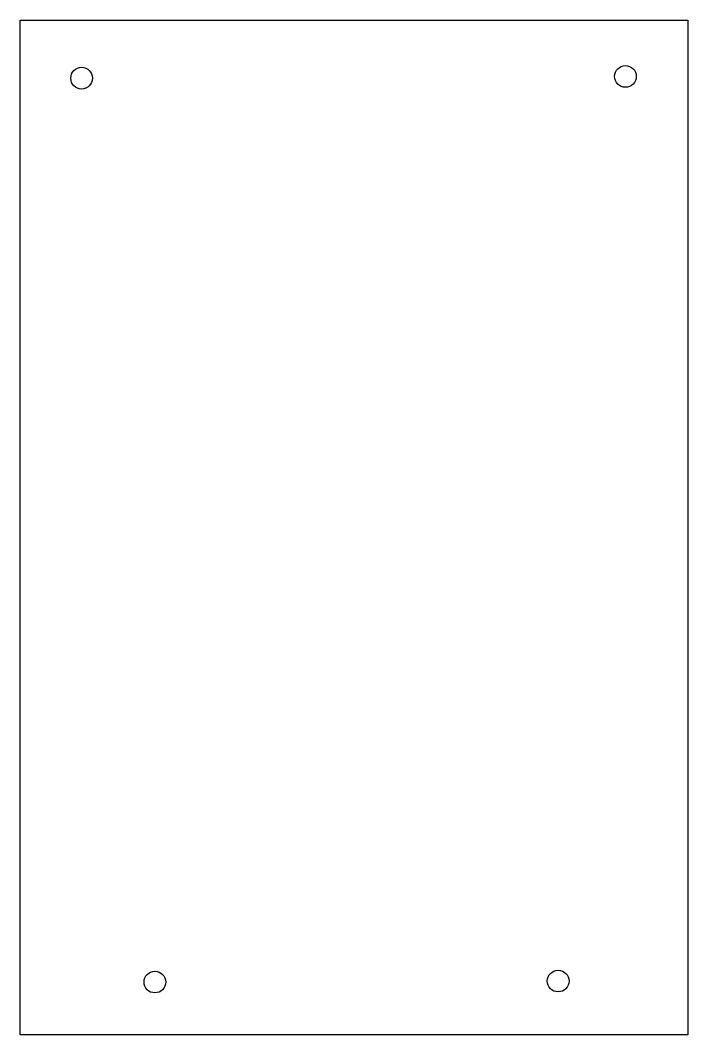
# Model space of a CAD drawing. Header units: millimetres. Extents: x 0 to 100, y 0 to 152.
import ezdxf

# ---------------------------------------------------------------- set-up
doc = ezdxf.new("R2010")
doc.units = ezdxf.units.MM
doc.layers.add('CUT', color=1, linetype='Continuous')

msp = doc.modelspace()

# ---------------------------------------------------------------- linework, layer by layer
at = {"layer": 'CUT'}
msp.add_lwpolyline([(99.835, -0.075), (-0.075, -0.075), (-0.075, 151.745), (99.835, 151.745)], close=True, dxfattribs=at)
for centre in [(9.11, 143.08), (90.51, 143.35), (20.07, 7.81), (80.44, 7.96)]:
    msp.add_circle(centre, 1.625, dxfattribs=at)

doc.saveas('drawing.dxf')
